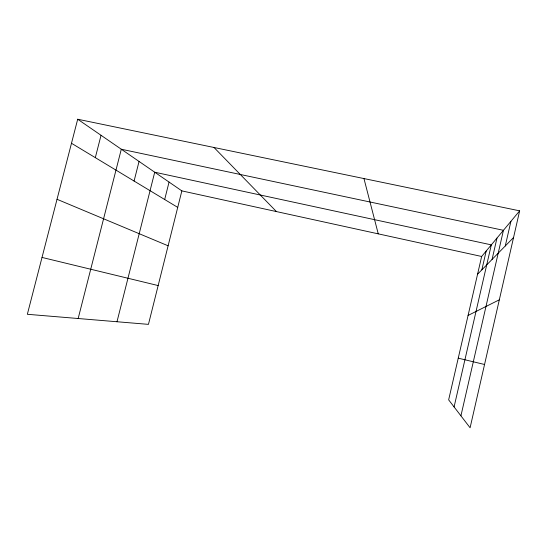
<?xml version="1.0" encoding="UTF-8"?>
<svg xmlns="http://www.w3.org/2000/svg" width="547" height="547" viewBox="0 0 547 547"><rect width="100%" height="100%" fill="white"/><g stroke="black" fill="none" stroke-linecap="round" stroke-linejoin="round"><path stroke-width="0.82" d="M519.65 210.841L470.092 427.768L448.649 399.85L481.654 256.475L519.65 210.841L77.695 119.232L27.35 314.286L148.449 324.364L181.857 190.882L77.695 119.232M481.866 269.821L486.187 251.025M454.085 406.927L491.315 244.871L154.719 172.216L116.99 321.745M492.074 259.428L496.97 238.082M460.923 415.829L503.438 230.308L121.304 149.228L78.166 318.518M505.278 245.972L510.919 221.33M164.681 199.511L169.057 182.076M134.083 181.043L139.054 161.433M95.315 157.652L101.045 135.294M477.572 274.197L513.551 237.542M468.075 315.441L499.322 299.811M181.857 190.882L481.654 256.475M458.242 358.162L484.553 364.487M42.023 257.439L158.158 285.568M57.032 199.293L168.114 245.801M71.493 143.273L177.727 207.388M214.021 147.492L276.42 211.573M363.96 178.568L378.25 233.849"/></g></svg>
